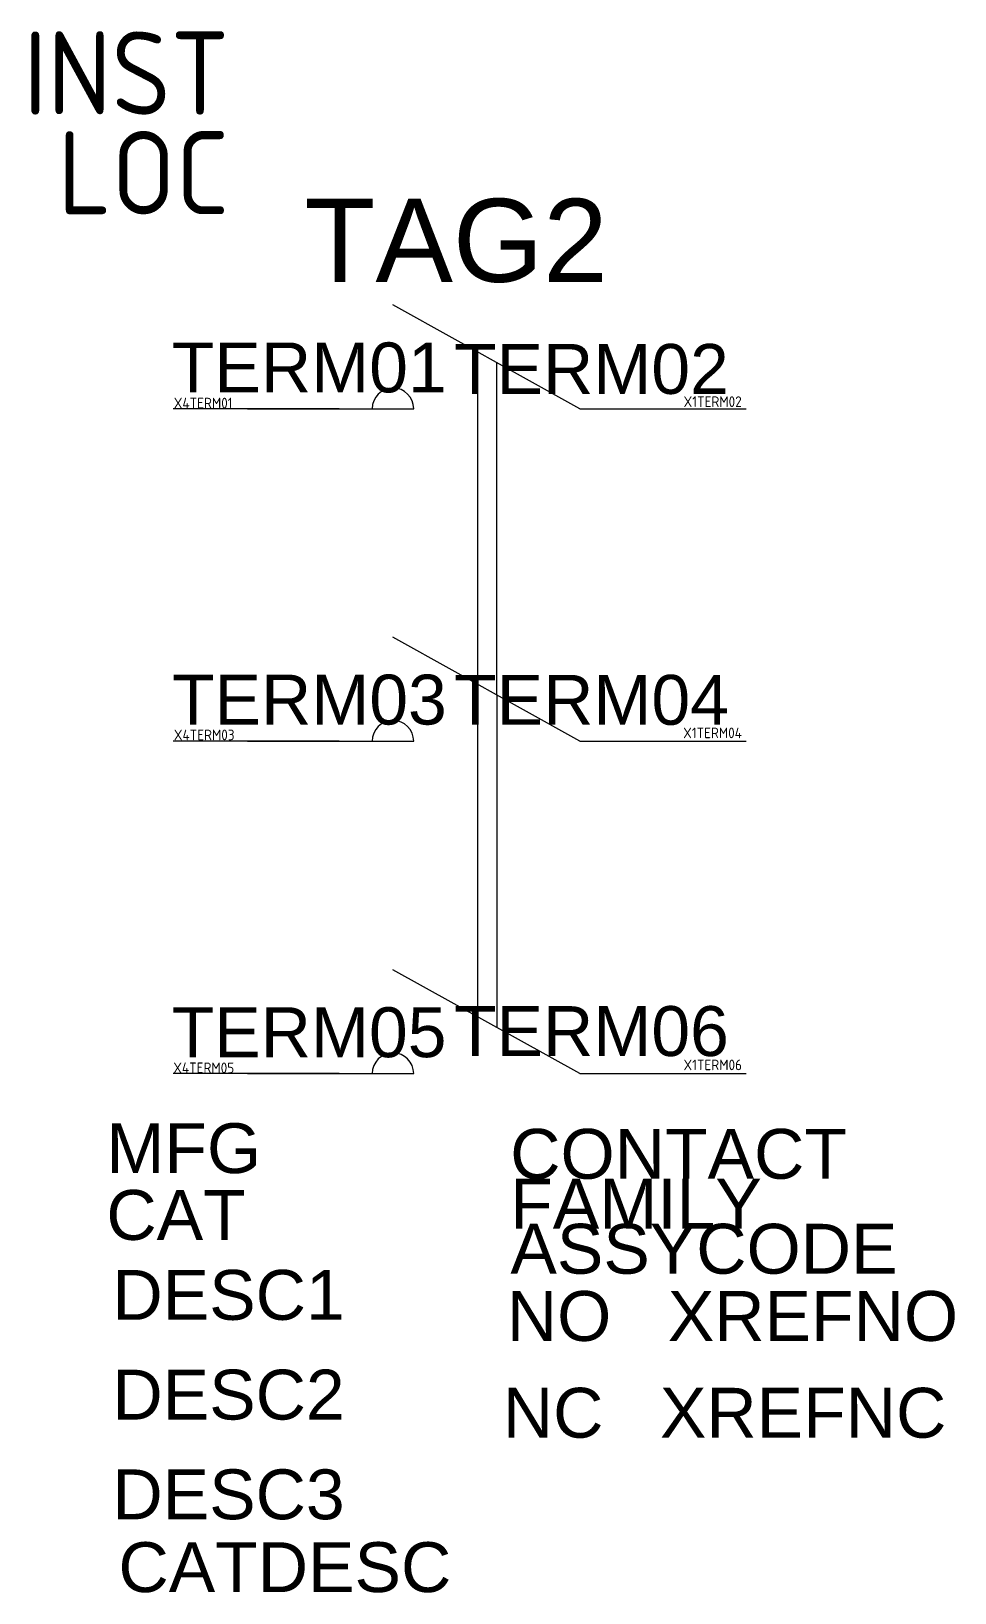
# Model space of a CAD drawing. Header units: millimetres. Extents: x -17.8 to 10, y -17.1 to 29.9.
import ezdxf
from ezdxf.enums import TextEntityAlignment as Align

# ---------------------------------------------------------------- set-up
doc = ezdxf.new("R2010")
doc.units = ezdxf.units.MM
doc.styles.get("Standard").update_dxf_attribs({"font": 'ARIAL.TTF'})
doc.styles.add('WD_IEC', font='ISOCP2.shx', dxfattribs={"width": 0.9, "height": 4})

msp = doc.modelspace()

# ---------------------------------------------------------------- linework, layer by layer
for p, q in [((-1.26, 18.5), (-6.885, 21.625)), ((-4.34, 20.211), (-4.342, 0.212)), ((-3.768, 19.893), (-3.76, -0.111)), ((-8.5, 18.5), (-13.5, 18.5)), ((-11.26, 18.5), (-6.26, 18.5)), ((-1.26, 18.5), (3.74, 18.5)), ((-1.26, 8.5), (-6.885, 11.625)), ((-8.5, 8.5), (-13.5, 8.5)), ((-11.26, 8.5), (-6.26, 8.5)), ((-1.26, 8.5), (3.74, 8.5)), ((-1.26, -1.5), (-6.885, 1.625)), ((-8.5, -1.5), (-13.5, -1.5)), ((-11.26, -1.5), (-6.26, -1.5)), ((-1.26, -1.5), (3.74, -1.5))]:
    msp.add_line(p, q)
for centre in [(-6.885, 18.5), (-6.885, 8.5), (-6.885, -1.5)]:
    msp.add_arc(centre, 0.625, 0, 180)

# ---------------------------------------------------------------- texts
at = {"style": 'WD_IEC', "flags": 1}
for tag, height, p in [('INST', 2.5, (-11.807, 27.35)), ('LOC', 2.5, (-11.807, 24.35)), ('X1TERM02', 0.32, (3.605, 18.554)), ('X1TERM04', 0.32, (3.611, 8.59)), ('X1TERM06', 0.32, (3.614, -1.397))]:
    msp.add_attdef(tag, text='', height=height, dxfattribs=at).set_placement(p, align=Align.RIGHT)
for tag, p, s, height in [('TAG2', (-9.544, 22.317), 'K', 2.5), ('TERM01', (-13.535, 18.994), '1', 1.5), ('TERM03', (-13.532, 9.002), '3', 1.5), ('TERM05', (-13.542, -1.005), '5', 1.5)]:
    msp.add_attdef(tag, p, s, height=height)
for tag, text, p in [('TERM02', '2', (3.217, 18.949)), ('TERM04', '4', (3.221, 8.994)), ('TERM06', '6', (3.218, -0.97))]:
    msp.add_attdef(tag, text=text, height=1.5).set_placement(p, align=Align.RIGHT)
for tag, p in [('X4TERM01', (-13.477, 18.512)), ('X4TERM03', (-13.475, 8.529)), ('X4TERM05', (-13.492, -1.486))]:
    msp.add_attdef(tag, p, '', height=0.32, dxfattribs=at)
at = {"flags": 1}
for tag, p, s in [('MFG', (-15.505, -4.493), ''), ('CONTACT', (-3.358, -4.663), 'NO'), ('FAMILY', (-3.358, -6.163), 'MS_ACKO'), ('CAT', (-15.505, -6.501), ''), ('ASSYCODE', (-3.352, -7.518), ''), ('XREFNO', (1.383, -9.54), ''), ('XREFNC', (1.145, -12.452), ''), ('CATDESC', (-15.142, -17.096), '')]:
    msp.add_attdef(tag, p, s, height=1.5, dxfattribs=at)
for tag, text, p in [('DESC1', '', (-8.337, -8.906)), ('NO', 'NO', (-0.317, -9.54)), ('DESC2', '', (-8.337, -11.906)), ('NC', 'NC', (-0.555, -12.452)), ('DESC3', '', (-8.337, -14.906))]:
    msp.add_attdef(tag, text=text, height=1.5, dxfattribs=at).set_placement(p, align=Align.RIGHT)

doc.saveas('drawing.dxf')
